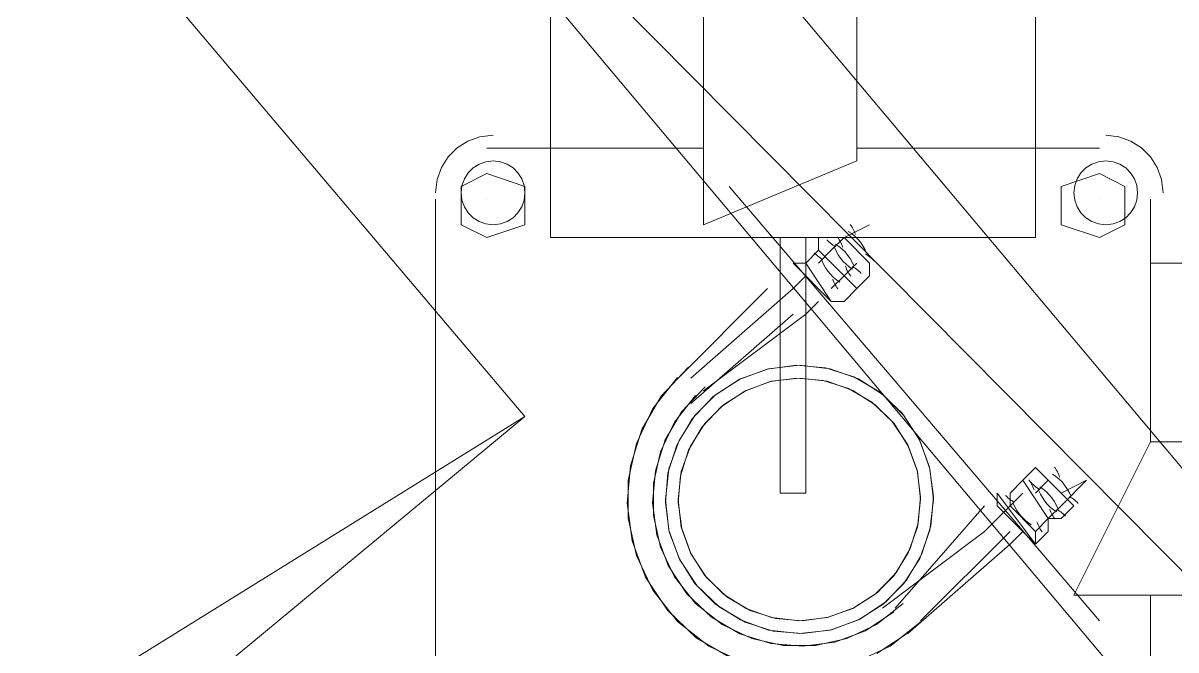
# Paper-space layout '03 Scan Locations' of a CAD drawing. Header units: millimetres. Extents: x 5 to 415, y 5 to 292.
# Drawn here: x 56.23 to 61.83, y 66.98 to 70.02 of the extents above; entities that cross this region are included whole.
import ezdxf

# ---------------------------------------------------------------- set-up
doc = ezdxf.new("R2010")
doc.units = ezdxf.units.MM
doc.layers.add('EXISTING', color=7, linetype='Continuous')
doc.layers.add('PROPOSED', color=7, linetype='Continuous')

# ---------------------------------------------------------------- blocks, each defined once
blk = doc.blocks.new('SHEET_03')
at = {"layer": 'EXISTING', "color": 254, "linetype": 'Continuous', "lineweight": 13}
for p, q in [((58.666, 68.114), (54.512, 73.012)), ((54.512, 73.012), (58.666, 68.114)), ((64.618, 64.58), (57.736, 72.764)), ((57.054, 72.206), (64.618, 64.58)), ((63.936, 64.022), (57.054, 72.206)), ((55.566, 66.192), (58.666, 68.114)), ((58.666, 68.114), (56.868, 66.626))]:
    blk.add_line(p, q, dxfattribs=at)
at = {"layer": 'PROPOSED', "color": 250, "linetype": 'Continuous', "lineweight": 13}
for p, q in [((58.79, 68.982), (58.79, 113.436)), ((61.146, 68.982), (61.146, 113.436)), ((59.534, 69.044), (59.534, 73.074)), ((60.278, 70.842), (60.278, 69.354)), ((58.3883, 69.4496), (58.3365, 69.4167)), ((58.447, 69.4706), (58.3883, 69.4496)), ((58.511, 69.478), (58.447, 69.4706)), ((61.551, 69.4706), (61.487, 69.478)), ((61.6097, 69.4496), (61.551, 69.4706)), ((61.6615, 69.4167), (61.6097, 69.4496)), ((58.3365, 69.4167), (58.2933, 69.3735)), ((59.534, 69.416), (58.48, 69.416)), ((61.456, 69.416), (60.278, 69.416)), ((61.7047, 69.3735), (61.6615, 69.4167)), ((58.2933, 69.3735), (58.2604, 69.3217)), ((58.4428, 69.3383), (58.4141, 69.32)), ((58.4755, 69.3499), (58.4428, 69.3383)), ((58.511, 69.354), (58.4755, 69.3499)), ((58.5465, 69.3499), (58.511, 69.354)), ((58.5792, 69.3383), (58.5465, 69.3499)), ((58.6079, 69.32), (58.5792, 69.3383)), ((60.278, 69.354), (59.534, 69.044)), ((61.4188, 69.3383), (61.3901, 69.32)), ((61.4515, 69.3499), (61.4188, 69.3383)), ((61.487, 69.354), (61.4515, 69.3499)), ((61.5225, 69.3499), (61.487, 69.354)), ((61.5552, 69.3383), (61.5225, 69.3499)), ((61.584, 69.32), (61.5552, 69.3383)), ((61.7376, 69.3217), (61.7047, 69.3735)), ((58.2604, 69.3217), (58.2394, 69.263)), ((58.356, 69.23), (58.48, 69.292)), ((58.3901, 69.296), (58.3718, 69.2672)), ((58.4141, 69.32), (58.3901, 69.296)), ((58.48, 69.292), (58.666, 69.23)), ((58.6319, 69.296), (58.6079, 69.32)), ((58.6502, 69.2672), (58.6319, 69.296)), ((61.456, 69.292), (61.27, 69.23)), ((61.3661, 69.296), (61.3478, 69.2672)), ((61.3901, 69.32), (61.3661, 69.296)), ((61.58, 69.23), (61.456, 69.292)), ((61.608, 69.296), (61.584, 69.32)), ((61.6263, 69.2672), (61.608, 69.296)), ((61.7586, 69.263), (61.7376, 69.3217)), ((58.2394, 69.263), (58.232, 69.199)), ((58.3601, 69.2346), (58.356, 69.199)), ((58.356, 69.044), (58.356, 69.23)), ((58.3718, 69.2672), (58.3601, 69.2346)), ((58.6619, 69.2346), (58.6502, 69.2672)), ((58.666, 69.199), (58.6619, 69.2346)), ((58.666, 69.23), (58.666, 69.044)), ((61.456, 67.122), (59.658, 69.23)), ((61.27, 69.23), (61.27, 69.044)), ((61.3361, 69.2346), (61.332, 69.199)), ((61.3478, 69.2672), (61.3361, 69.2346)), ((61.58, 69.044), (61.58, 69.23)), ((61.6379, 69.2346), (61.6263, 69.2672)), ((61.642, 69.199), (61.6379, 69.2346)), ((61.766, 69.199), (61.7586, 69.263)), ((58.232, 69.168), (58.232, 66.192)), ((58.356, 69.199), (58.3601, 69.1635)), ((58.3601, 69.1635), (58.3718, 69.1309)), ((58.48, 69.168), (58.48, 69.168)), ((58.6502, 69.1309), (58.6619, 69.1635)), ((58.6619, 69.1635), (58.666, 69.199)), ((61.332, 69.199), (61.3361, 69.1635)), ((61.3361, 69.1635), (61.3478, 69.1309)), ((61.456, 69.168), (61.456, 69.168)), ((61.6263, 69.1309), (61.6379, 69.1635)), ((61.6379, 69.1635), (61.642, 69.199)), ((61.704, 67.99), (61.704, 69.168)), ((58.3718, 69.1309), (58.3901, 69.1021)), ((58.6319, 69.1021), (58.6502, 69.1309)), ((61.3478, 69.1309), (61.3661, 69.1021)), ((61.608, 69.1021), (61.6263, 69.1309)), ((58.3901, 69.1021), (58.4141, 69.0781)), ((58.4141, 69.0781), (58.4428, 69.0598)), ((58.4428, 69.0598), (58.4755, 69.0481)), ((58.4755, 69.0481), (58.511, 69.044)), ((58.511, 69.044), (58.5465, 69.0481)), ((58.5465, 69.0481), (58.5792, 69.0598)), ((58.5792, 69.0598), (58.6079, 69.0781)), ((58.6079, 69.0781), (58.6319, 69.1021)), ((61.3661, 69.1021), (61.3901, 69.0781)), ((61.3901, 69.0781), (61.4188, 69.0598)), ((61.4188, 69.0598), (61.4515, 69.0481)), ((61.4515, 69.0481), (61.487, 69.044)), ((61.487, 69.044), (61.5225, 69.0481)), ((61.5225, 69.0481), (61.5552, 69.0598)), ((61.5552, 69.0598), (61.584, 69.0781)), ((61.584, 69.0781), (61.608, 69.1021)), ((58.48, 68.982), (58.356, 69.044)), ((58.666, 69.044), (58.48, 68.982)), ((60.34, 69.044), (60.216, 68.982)), ((60.216, 68.982), (60.34, 69.044)), ((60.2531, 69.0007), (60.2365, 69.0119)), ((60.2505, 69.0392), (60.2459, 69.0454)), ((60.2547, 69.0327), (60.2505, 69.0392)), ((60.2685, 68.988), (60.2531, 69.0007)), ((60.2587, 69.026), (60.2547, 69.0327)), ((60.2622, 69.0191), (60.2587, 69.026)), ((60.2655, 69.0121), (60.2622, 69.0191)), ((60.2684, 69.0048), (60.2655, 69.0121)), ((60.2709, 68.9975), (60.2684, 69.0048)), ((60.34, 69.044), (60.34, 69.044)), ((61.27, 69.044), (61.456, 68.982)), ((61.456, 68.982), (61.58, 69.044)), ((61.146, 68.982), (58.79, 68.982)), ((59.906, 67.742), (59.906, 68.982)), ((60.03, 67.742), (60.03, 68.982)), ((60.154, 68.982), (60.092, 68.982)), ((60.092, 68.982), (60.092, 68.92)), ((60.092, 68.92), (60.092, 68.982)), ((60.092, 68.982), (60.154, 68.982)), ((60.1327, 68.9704), (60.1381, 68.9647)), ((60.1381, 68.9647), (60.1437, 68.9594)), ((60.1437, 68.9594), (60.1496, 68.9544)), ((60.1496, 68.9544), (60.1558, 68.9497)), ((60.216, 68.982), (60.154, 68.92)), ((60.216, 68.982), (60.154, 68.982)), ((60.1558, 68.9497), (60.1622, 68.9453)), ((60.1622, 68.9453), (60.1688, 68.9412)), ((60.1688, 68.9412), (60.1756, 68.9374)), ((60.1911, 68.9386), (60.1745, 68.9499)), ((60.1885, 68.9772), (60.1839, 68.9834)), ((60.1927, 68.9707), (60.1885, 68.9772)), ((60.2065, 68.9259), (60.1911, 68.9386)), ((60.1967, 68.964), (60.1927, 68.9707)), ((60.2002, 68.9571), (60.1967, 68.964)), ((60.2035, 68.9501), (60.2002, 68.9571)), ((60.2063, 68.9429), (60.2035, 68.9501)), ((60.2089, 68.9355), (60.2063, 68.9429)), ((60.34, 68.858), (60.216, 68.982)), ((60.216, 68.982), (60.34, 68.858)), ((60.2827, 68.974), (60.2685, 68.988)), ((60.2954, 68.9587), (60.2827, 68.974)), ((60.3068, 68.9424), (60.2954, 68.9587)), ((60.3166, 68.925), (60.3068, 68.9424)), ((60.402, 68.982), (60.402, 68.982)), ((60.092, 68.92), (60.03, 68.858)), ((60.0707, 68.9084), (60.0761, 68.9028)), ((60.0761, 68.9028), (60.0817, 68.8974)), ((60.0817, 68.8974), (60.0876, 68.8924)), ((60.0876, 68.8924), (60.0938, 68.8877)), ((60.278, 68.734), (60.092, 68.92)), ((60.092, 68.92), (60.278, 68.734)), ((60.154, 68.92), (60.092, 68.858)), ((60.092, 68.92), (60.092, 68.92)), ((60.0938, 68.8877), (60.1002, 68.8833)), ((60.1002, 68.8833), (60.1068, 68.8792)), ((60.1692, 68.9333), (60.1774, 68.915)), ((60.1774, 68.915), (60.1872, 68.8976)), ((60.1872, 68.8976), (60.1986, 68.8813)), ((60.1986, 68.8813), (60.2113, 68.866)), ((60.2207, 68.9119), (60.2065, 68.9259)), ((60.2334, 68.8967), (60.2207, 68.9119)), ((60.2448, 68.8804), (60.2334, 68.8967)), ((60.2546, 68.863), (60.2448, 68.8804)), ((60.3248, 68.9067), (60.3166, 68.925)), ((60.3253, 68.8988), (60.3185, 68.9025)), ((60.3319, 68.8947), (60.3253, 68.8988)), ((60.3382, 68.8903), (60.3319, 68.8947)), ((60.3444, 68.8856), (60.3382, 68.8903)), ((60.3503, 68.8805), (60.3444, 68.8856)), ((60.356, 68.8752), (60.3503, 68.8805)), ((60.154, 68.672), (59.968, 68.858)), ((59.968, 68.858), (60.03, 68.858)), ((60.154, 68.672), (60.03, 68.858)), ((60.03, 68.858), (60.154, 68.672)), ((60.03, 68.858), (60.03, 68.858)), ((60.1068, 68.8792), (60.1136, 68.8754)), ((60.1072, 68.8713), (60.1154, 68.853)), ((60.1154, 68.853), (60.1252, 68.8356)), ((60.1252, 68.8356), (60.1366, 68.8193)), ((60.2113, 68.866), (60.2255, 68.852)), ((60.278, 68.858), (60.216, 68.796)), ((60.2231, 68.8426), (60.2257, 68.8352)), ((60.2255, 68.852), (60.2409, 68.8393)), ((60.2257, 68.8352), (60.2285, 68.828)), ((60.2285, 68.828), (60.2318, 68.8209)), ((60.2409, 68.8393), (60.2575, 68.8281)), ((60.2628, 68.8447), (60.2546, 68.863)), ((60.2633, 68.8368), (60.2565, 68.8406)), ((60.2699, 68.8327), (60.2633, 68.8368)), ((60.2762, 68.8283), (60.2699, 68.8327)), ((60.2824, 68.8236), (60.2762, 68.8283)), ((60.2883, 68.8186), (60.2824, 68.8236)), ((60.34, 68.796), (60.34, 68.858)), ((60.34, 68.858), (60.34, 68.796)), ((60.3614, 68.8696), (60.356, 68.8752)), ((61.704, 68.858), (123.208, 68.858)), ((59.968, 68.734), (60.03, 68.796)), ((60.1366, 68.8193), (60.1493, 68.8041)), ((60.1493, 68.8041), (60.1635, 68.7901)), ((60.216, 68.796), (60.154, 68.734)), ((60.1611, 68.7805), (60.1636, 68.7732)), ((60.1635, 68.7901), (60.1789, 68.7774)), ((60.1636, 68.7732), (60.1665, 68.766)), ((60.1789, 68.7774), (60.1955, 68.7661)), ((60.2318, 68.8209), (60.2353, 68.8141)), ((60.2353, 68.8141), (60.2393, 68.8074)), ((60.2393, 68.8074), (60.2435, 68.8009)), ((60.2435, 68.8009), (60.2481, 68.7946)), ((60.34, 68.796), (60.278, 68.734)), ((60.294, 68.8132), (60.2883, 68.8186)), ((60.2993, 68.8076), (60.294, 68.8132)), ((59.41, 68.3), (59.844, 68.734)), ((59.472, 68.3), (59.968, 68.734)), ((60.1665, 68.766), (60.1698, 68.7589)), ((60.1698, 68.7589), (60.1733, 68.752)), ((60.1733, 68.752), (60.1773, 68.7454)), ((60.1773, 68.7454), (60.1815, 68.7389)), ((60.1815, 68.7389), (60.1861, 68.7326)), ((60.278, 68.734), (60.216, 68.672)), ((60.216, 68.672), (60.278, 68.734)), ((60.278, 68.734), (60.278, 68.734)), ((60.03, 68.61), (60.092, 68.672)), ((60.154, 68.672), (60.154, 68.672)), ((60.216, 68.672), (60.154, 68.672)), ((60.154, 68.672), (60.216, 68.672)), ((59.968, 68.61), (59.472, 68.176)), ((59.534, 68.238), (60.03, 68.61)), ((59.461, 68.3522), (59.3282, 68.2119)), ((59.8424, 68.343), (59.7059, 68.2925)), ((59.8497, 68.3448), (59.7127, 68.2958)), ((59.9844, 68.3619), (59.8424, 68.343)), ((59.999, 68.362), (59.8497, 68.3448)), ((60.1264, 68.3494), (59.9844, 68.3619)), ((60.1483, 68.3448), (59.999, 68.362)), ((60.263, 68.3062), (60.1264, 68.3494)), ((60.2853, 68.2958), (60.1483, 68.3448)), ((59.4072, 68.3029), (59.2871, 68.1515)), ((59.7059, 68.2925), (59.5805, 68.2097)), ((59.7127, 68.2958), (59.5918, 68.219)), ((59.8573, 68.2829), (59.7338, 68.2371)), ((59.8639, 68.2845), (59.74, 68.2402)), ((59.9858, 68.2999), (59.8573, 68.2829)), ((59.999, 68.3), (59.8639, 68.2845)), ((60.1143, 68.2886), (59.9858, 68.2999)), ((60.134, 68.2845), (59.999, 68.3)), ((60.2378, 68.2496), (60.1143, 68.2886)), ((60.258, 68.2402), (60.134, 68.2845)), ((60.3886, 68.2328), (60.263, 68.3062)), ((60.4062, 68.219), (60.2853, 68.2958)), ((59.3282, 68.2119), (59.2337, 68.0504)), ((59.4948, 68.2152), (59.3925, 68.0863)), ((59.5407, 68.2572), (59.4275, 68.1377)), ((59.5805, 68.2097), (59.4772, 68.1006)), ((59.5918, 68.219), (59.491, 68.1182)), ((59.7338, 68.2371), (59.6204, 68.1622)), ((59.74, 68.2402), (59.6306, 68.1706)), ((60.3515, 68.1831), (60.2378, 68.2496)), ((60.3674, 68.1706), (60.258, 68.2402)), ((60.4977, 68.1295), (60.3886, 68.2328)), ((60.507, 68.1182), (60.4062, 68.219)), ((59.2871, 68.1515), (59.207, 67.9824)), ((59.6204, 68.1622), (59.5269, 68.0635)), ((59.6306, 68.1706), (59.5394, 68.0794)), ((60.4502, 68.0896), (60.3515, 68.1831)), ((60.4586, 68.0794), (60.3674, 68.1706)), ((56.868, 66.626), (58.666, 68.114)), ((59.4275, 68.1377), (59.3471, 68.0001)), ((59.4772, 68.1006), (59.4038, 67.975)), ((59.491, 68.1182), (59.4142, 67.9973)), ((60.5805, 68.0041), (60.4977, 68.1295)), ((60.5838, 67.9973), (60.507, 68.1182)), ((59.2337, 68.0504), (59.1782, 67.8748)), ((59.3925, 68.0863), (59.3244, 67.9422)), ((59.5269, 68.0635), (59.4604, 67.9498)), ((59.5394, 68.0794), (59.4699, 67.97)), ((60.5251, 67.9762), (60.4502, 68.0896)), ((60.5281, 67.97), (60.4586, 68.0794)), ((59.3471, 68.0001), (59.2998, 67.8505)), ((59.4142, 67.9973), (59.3652, 67.8603)), ((60.631, 67.8676), (60.5805, 68.0041)), ((60.6328, 67.8603), (60.5838, 67.9973)), ((61.704, 67.99), (61.332, 67.246)), ((63.13, 67.99), (61.704, 67.99)), ((59.207, 67.9824), (59.167, 67.8027)), ((59.3244, 67.9422), (59.2903, 67.7891)), ((59.4038, 67.975), (59.3606, 67.8384)), ((59.4604, 67.9498), (59.4214, 67.8263)), ((59.4699, 67.97), (59.4255, 67.8461)), ((60.5708, 67.8527), (60.5251, 67.9762)), ((60.5724, 67.8461), (60.5281, 67.97)), ((61.332, 67.928), (61.332, 67.928)), ((59.1782, 67.8748), (59.1622, 67.6922)), ((59.2998, 67.8505), (59.2862, 67.695)), ((59.3652, 67.8603), (59.348, 67.711)), ((59.3606, 67.8384), (59.3481, 67.6964)), ((59.4255, 67.8461), (59.41, 67.711)), ((59.4214, 67.8263), (59.4101, 67.6978)), ((60.5879, 67.7243), (60.5708, 67.8527)), ((60.588, 67.711), (60.5724, 67.8461)), ((60.6499, 67.7256), (60.631, 67.8676)), ((60.65, 67.711), (60.6328, 67.8603)), ((61.146, 67.866), (61.084, 67.804)), ((61.146, 67.866), (61.332, 67.68)), ((61.332, 67.68), (61.146, 67.866)), ((61.146, 67.866), (61.146, 67.866)), ((61.2451, 67.8227), (61.2286, 67.834)), ((61.2425, 67.8611), (61.2379, 67.8674)), ((61.2468, 67.8547), (61.2425, 67.8611)), ((61.2605, 67.81), (61.2451, 67.8227)), ((61.2507, 67.848), (61.2468, 67.8547)), ((61.2542, 67.8411), (61.2507, 67.848)), ((61.2575, 67.834), (61.2542, 67.8411)), ((61.2604, 67.8268), (61.2575, 67.834)), ((61.2629, 67.8195), (61.2604, 67.8268)), ((59.167, 67.8027), (59.167, 67.6194)), ((59.2903, 67.7891), (59.2903, 67.6329)), ((61.084, 67.804), (61.022, 67.742)), ((61.022, 67.742), (61.084, 67.804)), ((61.084, 67.804), (61.208, 67.618)), ((61.208, 67.618), (61.084, 67.804)), ((61.084, 67.804), (61.084, 67.804)), ((61.1185, 67.7992), (61.1139, 67.8054)), ((61.1227, 67.7927), (61.1185, 67.7992)), ((61.1267, 67.786), (61.1227, 67.7927)), ((61.1247, 67.7924), (61.13, 67.7868)), ((61.1302, 67.7791), (61.1267, 67.786)), ((61.13, 67.7868), (61.1357, 67.7815)), ((61.1335, 67.7721), (61.1302, 67.7791)), ((61.1363, 67.7648), (61.1335, 67.7721)), ((61.1357, 67.7815), (61.1416, 67.7764)), ((61.1389, 67.7575), (61.1363, 67.7648)), ((61.1416, 67.7764), (61.1478, 67.7717)), ((61.208, 67.804), (61.146, 67.742)), ((61.1478, 67.7717), (61.1541, 67.7673)), ((61.1541, 67.7673), (61.1607, 67.7632)), ((61.1607, 67.7632), (61.1676, 67.7595)), ((61.1831, 67.7607), (61.1665, 67.7719)), ((61.1985, 67.748), (61.1831, 67.7607)), ((61.2747, 67.796), (61.2605, 67.81)), ((61.27, 67.68), (61.394, 67.804)), ((61.394, 67.804), (61.27, 67.742)), ((61.2874, 67.7808), (61.2747, 67.796)), ((61.2988, 67.7644), (61.2874, 67.7808)), ((61.3086, 67.747), (61.2988, 67.7644)), ((61.394, 67.804), (61.394, 67.804)), ((59.348, 67.711), (59.3652, 67.5617)), ((59.41, 67.711), (59.4255, 67.576)), ((60.03, 67.742), (59.906, 67.742)), ((59.906, 67.742), (60.03, 67.742)), ((60.5724, 67.576), (60.588, 67.711)), ((60.5766, 67.5958), (60.5879, 67.7243)), ((60.6328, 67.5617), (60.65, 67.711)), ((60.6374, 67.5836), (60.6499, 67.7256)), ((61.146, 67.494), (60.96, 67.742)), ((60.96, 67.742), (60.96, 67.68)), ((61.0007, 67.7304), (61.0061, 67.7247)), ((61.0061, 67.7247), (61.0117, 67.7194)), ((61.0117, 67.7194), (61.0176, 67.7144)), ((61.0176, 67.7144), (61.0238, 67.7097)), ((61.022, 67.742), (61.022, 67.68)), ((61.022, 67.68), (61.022, 67.742)), ((61.084, 67.742), (61.022, 67.68)), ((61.0238, 67.7097), (61.0302, 67.7053)), ((61.0302, 67.7053), (61.0368, 67.7012)), ((61.1612, 67.7553), (61.1694, 67.737)), ((61.1694, 67.737), (61.1792, 67.7196)), ((61.1792, 67.7196), (61.1906, 67.7033)), ((61.2127, 67.734), (61.1985, 67.748)), ((61.2254, 67.7187), (61.2127, 67.734)), ((61.2368, 67.7024), (61.2254, 67.7187)), ((61.3168, 67.7288), (61.3086, 67.747)), ((61.3173, 67.7208), (61.3104, 67.7246)), ((61.3239, 67.7167), (61.3173, 67.7208)), ((61.3302, 67.7123), (61.3239, 67.7167)), ((61.3364, 67.7076), (61.3302, 67.7123)), ((61.3423, 67.7026), (61.3364, 67.7076)), ((59.1622, 67.6922), (59.1864, 67.5096)), ((59.2862, 67.695), (59.3068, 67.5395)), ((59.3481, 67.6964), (59.367, 67.5544)), ((59.4101, 67.6978), (59.4272, 67.5693)), ((60.464, 67.184), (60.898, 67.68)), ((60.898, 67.556), (61.022, 67.68)), ((60.96, 67.68), (61.146, 67.494)), ((61.022, 67.68), (61.146, 67.556)), ((61.146, 67.556), (61.022, 67.68)), ((61.0368, 67.7012), (61.0436, 67.6974)), ((61.0372, 67.6933), (61.0454, 67.675)), ((61.0454, 67.675), (61.0552, 67.6576)), ((61.0552, 67.6576), (61.0666, 67.6413)), ((61.1906, 67.7033), (61.2033, 67.688)), ((61.2033, 67.688), (61.2175, 67.674)), ((61.27, 67.68), (61.208, 67.618)), ((61.2151, 67.6645), (61.2177, 67.6572)), ((61.2175, 67.674), (61.2329, 67.6613)), ((61.2177, 67.6572), (61.2205, 67.65)), ((61.2205, 67.65), (61.2238, 67.6429)), ((61.2329, 67.6613), (61.2495, 67.6501)), ((61.2466, 67.685), (61.2368, 67.7024)), ((61.2548, 67.6667), (61.2466, 67.685)), ((61.2553, 67.6588), (61.2485, 67.6625)), ((61.2619, 67.6547), (61.2553, 67.6588)), ((61.2682, 67.6503), (61.2619, 67.6547)), ((61.2744, 67.6456), (61.2682, 67.6503)), ((61.332, 67.68), (61.27, 67.618)), ((61.27, 67.618), (61.332, 67.68)), ((61.332, 67.68), (61.332, 67.68)), ((61.3479, 67.6972), (61.3423, 67.7026)), ((61.3533, 67.6916), (61.3479, 67.6972)), ((59.167, 67.6194), (59.207, 67.4396)), ((59.2903, 67.6329), (59.3244, 67.4798)), ((60.5375, 67.4722), (60.5766, 67.5958)), ((61.0666, 67.6413), (61.0793, 67.626)), ((61.0793, 67.626), (61.0935, 67.612)), ((61.0935, 67.612), (61.1089, 67.5993)), ((61.1089, 67.5993), (61.1255, 67.5881)), ((61.208, 67.618), (61.146, 67.556)), ((61.1531, 67.6026), (61.1557, 67.5952)), ((61.1557, 67.5952), (61.1585, 67.588)), ((61.208, 67.618), (61.208, 67.556)), ((61.27, 67.618), (61.208, 67.618)), ((61.208, 67.618), (61.27, 67.618)), ((61.2238, 67.6429), (61.2273, 67.6361)), ((61.2273, 67.6361), (61.2313, 67.6294)), ((61.2313, 67.6294), (61.2355, 67.6229)), ((61.2355, 67.6229), (61.2401, 67.6166)), ((61.2803, 67.6405), (61.2744, 67.6456)), ((61.286, 67.6352), (61.2803, 67.6405)), ((61.2914, 67.6296), (61.286, 67.6352)), ((59.3068, 67.5395), (59.3622, 67.39)), ((59.3652, 67.5617), (59.4142, 67.4247)), ((59.367, 67.5544), (59.4175, 67.418)), ((59.4255, 67.576), (59.4699, 67.452)), ((59.4272, 67.5693), (59.4729, 67.4459)), ((60.402, 67.184), (60.898, 67.556)), ((60.5281, 67.452), (60.5724, 67.576)), ((60.5838, 67.4247), (60.6328, 67.5617)), ((61.022, 67.556), (60.588, 67.122)), ((60.5942, 67.447), (60.6374, 67.5836)), ((61.022, 67.494), (61.084, 67.556)), ((61.208, 67.556), (61.146, 67.494)), ((61.146, 67.494), (61.146, 67.556)), ((61.146, 67.556), (61.146, 67.494)), ((61.146, 67.494), (61.208, 67.556)), ((61.1585, 67.588), (61.1618, 67.5809)), ((61.1618, 67.5809), (61.1653, 67.5741)), ((61.1653, 67.5741), (61.1693, 67.5674)), ((61.1693, 67.5674), (61.1735, 67.5609)), ((61.1735, 67.5609), (61.1781, 67.5546)), ((59.1864, 67.5096), (59.2514, 67.3342)), ((59.3244, 67.4798), (59.3925, 67.3357)), ((60.526, 67.06), (61.022, 67.494)), ((61.146, 67.494), (61.146, 67.494)), ((59.207, 67.4396), (59.2871, 67.2705)), ((59.4142, 67.4247), (59.491, 67.3039)), ((59.4699, 67.452), (59.5394, 67.3426)), ((59.4729, 67.4459), (59.5478, 67.3324)), ((60.4586, 67.3426), (60.5281, 67.452)), ((60.4711, 67.3586), (60.5375, 67.4722)), ((60.507, 67.3039), (60.5838, 67.4247)), ((60.5207, 67.3215), (60.5942, 67.447)), ((59.3622, 67.39), (59.4528, 67.2527)), ((59.4175, 67.418), (59.5003, 67.2926)), ((59.2514, 67.3342), (59.3578, 67.173)), ((59.3925, 67.3357), (59.4948, 67.2068)), ((59.5394, 67.3426), (59.6306, 67.2514)), ((59.5478, 67.3324), (59.6465, 67.239)), ((60.3674, 67.2514), (60.4586, 67.3426)), ((60.3776, 67.2598), (60.4711, 67.3586)), ((60.4175, 67.2123), (60.5207, 67.3215)), ((59.2871, 67.2705), (59.4072, 67.1192)), ((59.491, 67.3039), (59.5918, 67.203)), ((59.5003, 67.2926), (59.6094, 67.1893)), ((60.2641, 67.1849), (60.3776, 67.2598)), ((60.4062, 67.203), (60.507, 67.3039)), ((59.4528, 67.2527), (59.5723, 67.1396)), ((59.4948, 67.2068), (59.6238, 67.1045)), ((59.5918, 67.203), (59.7127, 67.1262)), ((59.6306, 67.2514), (59.74, 67.1819)), ((59.6465, 67.239), (59.7602, 67.1725)), ((60.258, 67.1819), (60.3674, 67.2514)), ((60.2853, 67.1262), (60.4062, 67.203)), ((60.2921, 67.1296), (60.4175, 67.2123)), ((60.3743, 67.1045), (60.5032, 67.2068)), ((61.332, 67.246), (65.362, 67.246)), ((61.704, 66.192), (61.704, 67.246)), ((59.3578, 67.173), (59.4981, 67.0402)), ((59.6094, 67.1893), (59.735, 67.1158)), ((59.74, 67.1819), (59.8639, 67.1376)), ((59.7602, 67.1725), (59.8837, 67.1334)), ((60.134, 67.1376), (60.258, 67.1819)), ((60.1407, 67.1392), (60.2641, 67.1849)), ((60.32, 67.0742), (60.4573, 67.1648)), ((59.4072, 67.1192), (59.5585, 66.9991)), ((59.5723, 67.1396), (59.7099, 67.0591)), ((59.6238, 67.1045), (59.7678, 67.0363)), ((59.7127, 67.1262), (59.8497, 67.0772)), ((59.735, 67.1158), (59.8716, 67.0726)), ((59.8639, 67.1376), (59.999, 67.122)), ((59.8837, 67.1334), (60.0122, 67.1221)), ((59.999, 67.122), (60.134, 67.1376)), ((60.0122, 67.1221), (60.1407, 67.1392)), ((60.1483, 67.0772), (60.2853, 67.1262)), ((60.1556, 67.079), (60.2921, 67.1296)), ((60.2302, 67.0363), (60.3743, 67.1045)), ((60.4395, 66.9991), (60.5908, 67.1192)), ((59.4981, 67.0402), (59.6596, 66.9457)), ((59.7099, 67.0591), (59.8595, 67.0118)), ((59.7678, 67.0363), (59.9209, 67.0022)), ((59.8497, 67.0772), (59.999, 67.06)), ((59.8716, 67.0726), (60.0136, 67.0602)), ((59.999, 67.06), (60.1483, 67.0772)), ((60.0136, 67.0602), (60.1556, 67.079)), ((60.0771, 67.0022), (60.2302, 67.0363)), ((60.1705, 67.0188), (60.32, 67.0742)), ((60.3758, 66.9634), (60.537, 67.0699)), ((59.5585, 66.9991), (59.7276, 66.919)), ((59.8595, 67.0118), (60.015, 66.9982)), ((59.9209, 67.0022), (60.0771, 67.0022)), ((60.015, 66.9982), (60.1705, 67.0188)), ((60.2704, 66.919), (60.4395, 66.9991))]:
    blk.add_line(p, q, dxfattribs=at)

psp = doc.layouts.new('03 Scan Locations')

# ---------------------------------------------------------------- block references
psp.add_blockref('SHEET_03', (0, 0))

doc.saveas('drawing.dxf')
